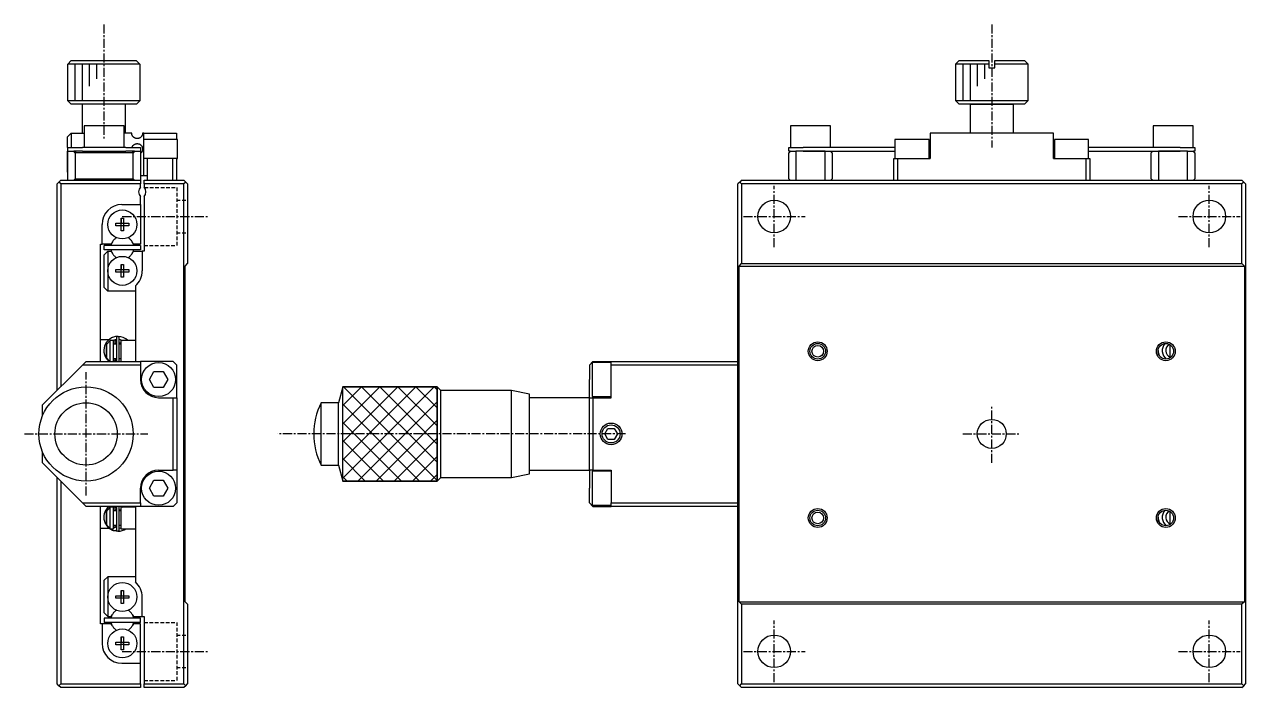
# Model space of a CAD drawing. Extents: x 10 to 386, y 10 to 240.
# Drawn here: x 217.8 to 386.2, y 100.8 to 192.2 of the extents above; entities that cross this region are included whole.
import ezdxf

# ---------------------------------------------------------------- set-up
doc = ezdxf.new("R2010")
doc.units = 0
doc.linetypes.add('CENTER', pattern=[2, 1.25, -0.25, 0.25, -0.25])
doc.linetypes.add('DASHED', pattern=[0.75, 0.5, -0.25])
doc.layers.get('0').update_dxf_attribs({"linetype": 'CONTINUOUS'})
doc.layers.add('CENTER', color=1, linetype='CENTER')

msp = doc.modelspace()

# ---------------------------------------------------------------- linework, layer by layer
at = {"color": 7, "linetype": 'CONTINUOUS'}
for p, q in [((223.716025, 186.75), (224.217813, 187.25)), ((224.217813, 187.25), (233.182186, 187.25)), ((233.182186, 187.25), (233.683974, 186.75)), ((346.655074, 187.25), (346.155074, 186.75)), ((346.655074, 187.25), (350.755074, 187.25)), ((350.755074, 187.25), (350.755074, 186.75)), ((351.555074, 187.25), (355.655074, 187.25)), ((351.555074, 186.75), (351.555074, 187.25)), ((356.155074, 186.75), (355.655074, 187.25)), ((223.699999, 186.25), (223.716025, 186.25)), ((223.699999, 186.25), (223.699999, 181.75)), ((233.683974, 186.75), (223.716025, 186.75)), ((223.716025, 186.25), (223.716025, 186.75)), ((233.683974, 186.75), (233.683974, 186.25)), ((233.683974, 186.25), (233.699999, 186.25)), ((233.699999, 181.75), (233.699999, 186.25)), ((350.755074, 186.75), (346.155074, 186.75)), ((346.155074, 186.75), (346.155074, 181.75)), ((350.755074, 186.75), (350.755074, 186.25)), ((350.755074, 186.25), (351.555074, 186.25)), ((356.155074, 186.75), (351.555074, 186.75)), ((351.555074, 186.25), (351.555074, 186.75)), ((356.155074, 181.75), (356.155074, 186.75)), ((223.699999, 181.75), (233.699999, 181.75)), ((223.699999, 181.75), (224.199999, 181.25)), ((233.199999, 181.25), (224.199999, 181.25)), ((225.699999, 181.25), (225.699999, 177.25)), ((231.699999, 177.25), (231.699999, 181.25)), ((233.199999, 181.25), (233.699999, 181.75)), ((346.155074, 181.75), (351.155074, 181.75)), ((346.155074, 181.75), (346.655074, 181.25)), ((348.155074, 181.25), (346.655074, 181.25)), ((351.155074, 181.25), (346.655074, 181.25)), ((354.155074, 181.25), (348.155074, 181.25)), ((348.155074, 181.25), (351.155074, 181.25)), ((348.155074, 181.25), (348.155074, 177.25)), ((351.155074, 181.75), (356.155074, 181.75)), ((355.655074, 181.25), (351.155074, 181.25)), ((351.155074, 181.25), (354.155074, 181.25)), ((355.655074, 181.25), (354.155074, 181.25)), ((354.155074, 177.25), (354.155074, 181.25)), ((355.655074, 181.25), (356.155074, 181.75)), ((224.2, 177.25), (223.7, 176.75)), ((224.2, 177.25), (224.2, 175.25)), ((224.2, 177.25), (225.999999, 177.25)), ((231.499999, 178.25), (225.999999, 178.25)), ((225.999999, 178.25), (225.999999, 175.25)), ((231.499999, 175.25), (231.499999, 178.25)), ((232.55, 177.25), (231.499999, 177.25)), ((232.550795, 177.215461), (232.55, 177.25)), ((232.553153, 177.18132), (232.550795, 177.215461)), ((232.557062, 177.147337), (232.553153, 177.18132)), ((232.562499, 177.113642), (232.557062, 177.147337)), ((232.568409, 177.084856), (232.562499, 177.113642)), ((232.575426, 177.056373), (232.568409, 177.084856)), ((232.583524, 177.028273), (232.575426, 177.056373)), ((232.591658, 177.003522), (232.583524, 177.028273)), ((232.600621, 176.979134), (232.591658, 177.003522)), ((232.610383, 176.955162), (232.600621, 176.979134)), ((232.621822, 176.929728), (232.610383, 176.955162)), ((232.634146, 176.904838), (232.621822, 176.929728)), ((232.647309, 176.880548), (232.634146, 176.904838)), ((232.656499, 176.864764), (232.647309, 176.880548)), ((232.666035, 176.849265), (232.656499, 176.864764)), ((232.685923, 176.819409), (232.666035, 176.849265)), ((233.926021, 176.836965), (233.899171, 176.798893)), ((233.950879, 176.877367), (233.926021, 176.836965)), ((233.971458, 176.91587), (233.950879, 176.877367)), ((233.98419, 176.94277), (233.971458, 176.91587)), ((233.996178, 176.970998), (233.98419, 176.94277)), ((234.007353, 177.000699), (233.996178, 176.970998)), ((234.015067, 177.023772), (234.007353, 177.000699)), ((234.022248, 177.047867), (234.015067, 177.023772)), ((234.026692, 177.06448), (234.022248, 177.047867)), ((234.030866, 177.081674), (234.026692, 177.06448)), ((234.034731, 177.099438), (234.030866, 177.081674)), ((234.038249, 177.11776), (234.034731, 177.099438)), ((234.041381, 177.136628), (234.038249, 177.11776)), ((234.044089, 177.156031), (234.041381, 177.136628)), ((234.04542, 177.167282), (234.044089, 177.156031)), ((234.046595, 177.178746), (234.04542, 177.167282)), ((234.047607, 177.190388), (234.046595, 177.178746)), ((234.04845, 177.20217), (234.047607, 177.190388)), ((234.049118, 177.214059), (234.04845, 177.20217)), ((234.049603, 177.226017), (234.049118, 177.214059)), ((234.049899, 177.238009), (234.049603, 177.226017)), ((234.05, 177.25), (234.049899, 177.238009)), ((234.2, 177.25), (234.05, 177.25)), ((234.2, 177.25), (238.699999, 177.25)), ((234.2, 176.35), (234.2, 177.25)), ((238.699999, 177.25), (238.699999, 176.35)), ((326.155074, 178.25), (323.405074, 178.25)), ((323.405074, 178.25), (323.405074, 175.25)), ((328.905074, 178.25), (326.155074, 178.25)), ((328.905074, 175.25), (328.905074, 178.25)), ((349.905074, 177.25), (342.655074, 177.25)), ((342.655074, 177.25), (342.655074, 173.75)), ((352.405074, 177.25), (349.905074, 177.25)), ((359.655074, 177.25), (352.405074, 177.25)), ((359.655074, 173.75), (359.655074, 177.25)), ((376.155074, 178.25), (373.405074, 178.25)), ((373.405074, 178.25), (373.405074, 175.25)), ((378.905074, 178.25), (376.155074, 178.25)), ((378.905074, 175.25), (378.905074, 178.25)), ((223.7, 175.25), (223.7, 176.75)), ((223.749999, 175.25), (223.7, 175.25)), ((223.75, 174.75), (223.75, 175.25)), ((223.75, 175.25), (225.75, 175.25)), ((231.749999, 175.25), (225.75, 175.25)), ((231.749999, 175.25), (233.749999, 175.25)), ((232.577158, 175.25), (232.584773, 175.275719)), ((232.584773, 175.275719), (232.593279, 175.301087)), ((232.593279, 175.301087), (232.602648, 175.326046)), ((232.602648, 175.326046), (232.612046, 175.348695)), ((232.612046, 175.348695), (232.622144, 175.370953)), ((232.622144, 175.370953), (232.632913, 175.392777)), ((232.632913, 175.392777), (232.645711, 175.416612)), ((232.645711, 175.416612), (232.659292, 175.439862)), ((232.659292, 175.439862), (232.673612, 175.462478)), ((232.673612, 175.462478), (232.688172, 175.483781)), ((232.707032, 176.790773), (232.685923, 176.819409)), ((232.688172, 175.483781), (232.703366, 175.504453)), ((232.703366, 175.504453), (232.719149, 175.524461)), ((232.7233, 176.770504), (232.707032, 176.790773)), ((232.719149, 175.524461), (232.741865, 175.550984)), ((232.740146, 176.750938), (232.7233, 176.770504)), ((232.757518, 176.732106), (232.740146, 176.750938)), ((232.741865, 175.550984), (232.765548, 175.576176)), ((232.77904, 176.710464), (232.757518, 176.732106)), ((232.765548, 175.576176), (232.783702, 175.594)), ((232.801215, 176.6899), (232.77904, 176.710464)), ((232.783702, 175.594), (232.802302, 175.611067)), ((232.823957, 176.670445), (232.801215, 176.6899)), ((232.802302, 175.611067), (232.821297, 175.62736)), ((232.821297, 175.62736), (232.843162, 175.64481)), ((232.85009, 176.649932), (232.823957, 176.670445)), ((232.843162, 175.64481), (232.865432, 175.66127)), ((232.876613, 176.630934), (232.85009, 176.649932)), ((232.865432, 175.66127), (232.896002, 175.681888)), ((232.903594, 176.613319), (232.876613, 176.630934)), ((232.896002, 175.681888), (232.927106, 175.700729)), ((232.930632, 176.597261), (232.903594, 176.613319)), ((232.927106, 175.700729), (232.958592, 175.717788)), ((232.957962, 176.582535), (232.930632, 176.597261)), ((232.985208, 176.569261), (232.957962, 176.582535)), ((232.958592, 175.717788), (232.982654, 175.729553)), ((232.982654, 175.729553), (233.006837, 175.74033)), ((233.012602, 176.55725), (232.985208, 176.569261)), ((233.006837, 175.74033), (233.037942, 175.752726)), ((233.039949, 176.546527), (233.012602, 176.55725)), ((233.037942, 175.752726), (233.069107, 175.763574)), ((233.068233, 176.536709), (233.039949, 176.546527)), ((233.096504, 176.528135), (233.068233, 176.536709)), ((233.069107, 175.763574), (233.100231, 175.772906)), ((233.124693, 176.520776), (233.096504, 176.528135)), ((233.100231, 175.772906), (233.138799, 175.782471)), ((233.157963, 176.513573), (233.124693, 176.520776)), ((233.138799, 175.782471), (233.177102, 175.789862)), ((233.191007, 176.507962), (233.157963, 176.513573)), ((233.177102, 175.789862), (233.21127, 175.794733)), ((233.22374, 176.503887), (233.191007, 176.507962)), ((233.21127, 175.794733), (233.245077, 175.797986)), ((233.263739, 176.500877), (233.22374, 176.503887)), ((233.245077, 175.797986), (233.278635, 175.799696)), ((233.30311, 176.500006), (233.263739, 176.500877)), ((233.278635, 175.799696), (233.32232, 175.799668)), ((233.331799, 176.500674), (233.30311, 176.500006)), ((233.32232, 175.799668), (233.36535, 175.797147)), ((233.360077, 176.50241), (233.331799, 176.500674)), ((233.396781, 176.506271), (233.360077, 176.50241)), ((233.36535, 175.797147), (233.407374, 175.792274)), ((233.432702, 176.511833), (233.396781, 176.506271)), ((233.407374, 175.792274), (233.448815, 175.785088)), ((233.467783, 176.519008), (233.432702, 176.511833)), ((233.448815, 175.785088), (233.489115, 175.775765)), ((233.518012, 176.532385), (233.467783, 176.519008)), ((233.489115, 175.775765), (233.528666, 175.764291)), ((233.566312, 176.548874), (233.518012, 176.532385)), ((233.528666, 175.764291), (233.566984, 175.75087)), ((233.611994, 176.567973), (233.566312, 176.548874)), ((233.566984, 175.75087), (233.604227, 175.735526)), ((233.604227, 175.735526), (233.649866, 175.713396)), ((233.655733, 176.589732), (233.611994, 176.567973)), ((233.649866, 175.713396), (233.693655, 175.688386)), ((233.697258, 176.613851), (233.655733, 176.589732)), ((233.693655, 175.688386), (233.735309, 175.660742)), ((233.73585, 176.639644), (233.697258, 176.613851)), ((233.735309, 175.660742), (233.775286, 175.630176)), ((233.772422, 176.66749), (233.73585, 176.639644)), ((233.749999, 175.25), (233.749999, 174.75)), ((233.807163, 176.697474), (233.772422, 176.66749)), ((233.775286, 175.630176), (233.813069, 175.597047)), ((233.839741, 176.729249), (233.807163, 176.697474)), ((233.813069, 175.597047), (233.849068, 175.560908)), ((233.870516, 176.763162), (233.839741, 176.729249)), ((233.849068, 175.560908), (233.882804, 175.522059)), ((233.899171, 176.798893), (233.870516, 176.763162)), ((233.882804, 175.522059), (233.914432, 175.480084)), ((233.914432, 175.480084), (233.933088, 175.452117)), ((233.933088, 175.452117), (233.950831, 175.42272)), ((233.950831, 175.42272), (233.967582, 175.39181)), ((233.967582, 175.39181), (233.98334, 175.359104)), ((233.98334, 175.359104), (233.990783, 175.342094)), ((233.990783, 175.342094), (233.997936, 175.324563)), ((233.997936, 175.324563), (234.007074, 175.300101)), ((234.007074, 175.300101), (234.015618, 175.274488)), ((234.015618, 175.274488), (234.023494, 175.247624)), ((234.023494, 175.247624), (234.027211, 175.233475)), ((234.027211, 175.233475), (234.030724, 175.218943)), ((234.030724, 175.218943), (234.034014, 175.20402)), ((234.034014, 175.20402), (234.036661, 175.190808)), ((234.036661, 175.190808), (234.039122, 175.177251)), ((234.039122, 175.177251), (234.041377, 175.16337)), ((234.041377, 175.16337), (234.043408, 175.14919)), ((234.043408, 175.14919), (234.045196, 175.134734)), ((238.849999, 176.35), (234.149999, 176.35)), ((234.149999, 176.35), (234.15, 173.75)), ((238.85, 173.75), (238.849999, 176.35)), ((323.155074, 174.75), (323.155074, 175.25)), ((323.155074, 175.25), (325.155074, 175.25)), ((337.805074, 175.25), (325.155074, 175.25)), ((340.155074, 176.35), (337.805074, 176.35)), ((337.805074, 176.35), (337.805074, 173.75)), ((342.505074, 176.35), (340.155074, 176.35)), ((342.505074, 173.75), (342.505074, 176.35)), ((342.655074, 175.25), (342.505074, 175.25)), ((359.805074, 175.25), (359.655074, 175.25)), ((362.155074, 176.35), (359.805074, 176.35)), ((359.805074, 176.35), (359.805074, 173.75)), ((364.505074, 176.35), (362.155074, 176.35)), ((364.505074, 173.75), (364.505074, 176.35)), ((377.155074, 175.25), (364.505074, 175.25)), ((377.155074, 175.25), (379.155074, 175.25)), ((379.155074, 175.25), (379.155074, 174.75)), ((223.7, 171.85), (223.7, 174.75)), ((223.7, 174.75), (223.749999, 174.75)), ((223.75, 170.75), (223.75, 174.75)), ((223.75, 174.75), (224.55, 174.75)), ((224.75, 174.55), (224.55, 174.75)), ((224.55, 174.75), (224.87822, 174.75)), ((224.87822, 174.75), (224.55, 174.75)), ((232.75, 174.55), (224.75, 174.55)), ((224.75, 174.55), (224.75, 170.95)), ((225.75, 174.75), (224.87822, 174.75)), ((225.75, 174.75), (231.749999, 174.75)), ((232.612613, 174.75), (231.749999, 174.75)), ((232.95, 174.75), (232.612613, 174.75)), ((232.621779, 174.75), (232.95, 174.75)), ((232.95, 174.75), (232.75, 174.55)), ((232.75, 170.95), (232.75, 174.55)), ((232.95, 174.75), (233.75, 174.75)), ((233.75, 174.75), (233.75, 170.75)), ((233.787451, 174.480006), (233.750029, 174.450022)), ((233.823917, 174.513334), (233.787451, 174.480006)), ((233.85787, 174.548717), (233.823917, 174.513334)), ((233.889732, 174.586626), (233.85787, 174.548717)), ((233.919311, 174.626971), (233.889732, 174.586626)), ((233.938003, 174.655725), (233.919311, 174.626971)), ((233.955702, 174.685921), (233.938003, 174.655725)), ((233.96899, 174.710948), (233.955702, 174.685921)), ((233.981609, 174.737089), (233.96899, 174.710948)), ((233.993515, 174.764455), (233.981609, 174.737089)), ((234.002731, 174.787946), (233.993515, 174.764455)), ((234.0114, 174.812486), (234.002731, 174.787946)), ((234.019462, 174.838166), (234.0114, 174.812486)), ((234.024201, 174.854979), (234.019462, 174.838166)), ((234.028667, 174.872387), (234.024201, 174.854979)), ((234.03282, 174.890383), (234.028667, 174.872387)), ((234.036621, 174.908964), (234.03282, 174.890383)), ((234.040032, 174.928126), (234.036621, 174.908964)), ((234.043012, 174.947864), (234.040032, 174.928126)), ((234.044638, 174.960507), (234.043012, 174.947864)), ((234.046071, 174.973411), (234.044638, 174.960507)), ((234.045196, 175.134734), (234.046723, 175.120024)), ((234.0473, 174.986533), (234.046071, 174.973411)), ((234.046723, 175.120024), (234.047694, 175.108695)), ((234.048312, 174.999828), (234.0473, 174.986533)), ((234.047694, 175.108695), (234.048499, 175.097191)), ((234.049096, 175.013254), (234.048312, 174.999828)), ((234.048499, 175.097191), (234.049134, 175.085554)), ((234.04964, 175.026766), (234.049096, 175.013254)), ((234.049134, 175.085554), (234.049596, 175.073823)), ((234.049596, 175.073823), (234.049881, 175.062039)), ((234.049906, 175.03847), (234.04964, 175.026766)), ((234.049881, 175.062039), (234.049985, 175.050241)), ((234.049985, 175.050241), (234.049906, 175.03847)), ((234.15, 173.75), (234.199999, 173.75)), ((234.2, 171.35), (234.2, 173.75)), ((234.7, 173.75), (234.2, 173.75)), ((234.7, 173.75), (234.7, 171.35)), ((238.199999, 173.75), (234.7, 173.75)), ((238.199999, 170.75), (238.199999, 173.75)), ((238.699999, 173.75), (238.199999, 173.75)), ((238.699999, 173.75), (238.699999, 170.75)), ((238.7, 173.75), (238.85, 173.75)), ((323.355074, 174.75), (323.155074, 174.55)), ((323.355074, 174.75), (323.155074, 174.75)), ((323.155074, 170.95), (323.155074, 174.55)), ((323.355074, 174.75), (324.155074, 174.75)), ((324.155074, 174.75), (324.155074, 170.75)), ((325.155074, 174.75), (324.155074, 174.75)), ((325.155074, 174.75), (324.155074, 174.75)), ((328.155074, 174.75), (325.155074, 174.75)), ((325.155074, 174.75), (328.155074, 174.75)), ((328.155074, 170.75), (328.155074, 174.75)), ((328.155074, 174.75), (337.805074, 174.75)), ((329.155074, 174.55), (328.955074, 174.75)), ((329.155074, 174.55), (329.155074, 170.95)), ((337.655074, 173.75), (342.655074, 173.75)), ((337.655074, 170.75), (337.655074, 173.75)), ((338.155074, 173.75), (338.155074, 170.75)), ((342.505074, 174.75), (342.655074, 174.75)), ((359.655074, 174.75), (359.805074, 174.75)), ((359.655074, 173.75), (364.655074, 173.75)), ((364.155074, 170.75), (364.155074, 173.75)), ((364.505074, 174.75), (374.155074, 174.75)), ((364.655074, 173.75), (364.655074, 170.75)), ((373.355074, 174.75), (373.155074, 174.55)), ((373.155074, 170.95), (373.155074, 174.55)), ((374.155074, 174.75), (374.155074, 170.75)), ((377.155074, 174.75), (374.155074, 174.75)), ((374.155074, 174.75), (377.155074, 174.75)), ((378.155074, 174.75), (377.155074, 174.75)), ((378.155074, 174.75), (377.155074, 174.75)), ((378.155074, 170.75), (378.155074, 174.75)), ((378.155074, 174.75), (378.955074, 174.75)), ((379.155074, 174.55), (378.955074, 174.75)), ((379.155074, 174.75), (378.955074, 174.75)), ((379.155074, 174.55), (379.155074, 170.95)), ((223.7, 171.85), (223.75, 171.8)), ((222.5, 170.5), (222.25, 170.25)), ((222.25, 141.75), (222.25, 170.25)), ((222.5, 170.5), (222.75, 170.75)), ((222.75, 170.25), (222.5, 170.5)), ((222.75, 170.75), (233.75, 170.75)), ((233.75, 170.25), (222.75, 170.25)), ((222.75, 170.25), (222.75, 142.25)), ((224.55, 170.75), (224.75, 170.95)), ((224.75, 170.95), (232.75, 170.95)), ((232.75, 170.95), (232.95, 170.75)), ((234.2, 171.35), (233.75, 171.35)), ((233.75, 170.75), (233.75, 170.25)), ((233.75, 169.811438), (233.75, 170.25)), ((234.7, 171.35), (234.2, 171.35)), ((234.25, 170.25), (234.25, 170.75)), ((234.25, 170.75), (239.75, 170.75)), ((234.25, 170.25), (234.25, 169.811438)), ((239.75, 170.25), (234.25, 170.25)), ((234.7, 171.35), (234.7, 170.75)), ((239.75, 170.75), (240, 170.5)), ((240, 170.5), (239.75, 170.25)), ((239.75, 101.25), (239.75, 170.25)), ((240.25, 170.25), (240, 170.5)), ((240.25, 170.25), (240.25, 159.25)), ((316.405074, 170.5), (316.155074, 170.25)), ((316.155074, 101.25), (316.155074, 170.25)), ((316.655074, 170.75), (316.405074, 170.5)), ((316.655074, 170.25), (316.405074, 170.5)), ((316.655074, 170.75), (385.655074, 170.75)), ((316.655074, 170.25), (316.655074, 159.25)), ((385.655074, 170.25), (316.655074, 170.25)), ((323.155074, 170.95), (323.355074, 170.75)), ((328.955074, 170.75), (329.155074, 170.95)), ((373.155074, 170.95), (373.355074, 170.75)), ((378.955074, 170.75), (379.155074, 170.95)), ((385.905074, 170.5), (385.655074, 170.75)), ((385.905074, 170.5), (385.655074, 170.25)), ((385.655074, 159.25), (385.655074, 170.25)), ((386.155074, 170.25), (385.905074, 170.5)), ((386.155074, 170.25), (386.155074, 101.25)), ((233.75, 167.4), (233.75, 168.488562)), ((234.25, 168.488562), (234.25, 160.95)), ((231.2, 167.4), (233.75, 167.4)), ((233.75, 167.4), (233.75, 161.95)), ((231.069999, 165.536361), (231.429999, 165.536361)), ((231.069999, 164.83), (231.069999, 165.536361)), ((231.069999, 165.536361), (231.069999, 164.83)), ((231.429999, 165.536361), (231.429999, 164.83)), ((228.45, 161.95), (228.45, 164.65)), ((230.363638, 164.47), (230.363638, 164.83)), ((230.363638, 164.83), (231.069999, 164.83)), ((231.069999, 164.47), (230.363638, 164.47)), ((231.080372, 164.819628), (231.069999, 164.83)), ((231.080372, 164.480372), (231.069999, 164.47)), ((231.069999, 163.763639), (231.069999, 164.47)), ((231.069999, 163.763639), (231.069999, 164.47)), ((231.429999, 163.763639), (231.069999, 163.763639)), ((231.080372, 164.819628), (231.419627, 164.819628)), ((231.080372, 164.480372), (231.080372, 164.819628)), ((231.419627, 164.480372), (231.080372, 164.480372)), ((231.419627, 164.819628), (231.429999, 164.83)), ((231.419627, 164.819628), (231.419627, 164.480372)), ((231.419627, 164.480372), (231.429999, 164.47)), ((231.429999, 164.83), (232.136361, 164.83)), ((231.429999, 164.47), (231.429999, 163.763639)), ((232.136361, 164.47), (231.429999, 164.47)), ((232.136361, 164.83), (232.136361, 164.47)), ((228.25, 161.95), (228.45, 161.95)), ((228.25, 145.75), (228.25, 161.95)), ((229.705588, 161.95), (228.45, 161.95)), ((228.75, 161.15), (228.75, 161.75)), ((233.75, 161.75), (228.75, 161.75)), ((229.875184, 162.24375), (229.705588, 161.95)), ((232.794411, 161.95), (232.624815, 162.24375)), ((233.75, 161.95), (232.794411, 161.95)), ((233.75, 161.75), (233.75, 161.15)), ((233.75, 161.15), (228.75, 161.15)), ((228.75, 160.45), (229.25, 160.95)), ((228.75, 155.95), (228.75, 160.45)), ((229.25, 160.95), (229.25, 158.25)), ((229.25, 160.95), (229.705588, 160.95)), ((229.705588, 160.95), (229.875184, 160.65625)), ((232.624815, 160.65625), (232.794411, 160.95)), ((232.794411, 160.95), (234, 160.95)), ((234, 160.95), (234, 158.25)), ((234.25, 160.95), (234, 160.95)), ((230.363638, 158.07), (230.363638, 158.43)), ((230.363638, 158.43), (231.069999, 158.43)), ((231.069999, 159.136361), (231.429999, 159.136361)), ((231.069999, 158.43), (231.069999, 159.136361)), ((231.069999, 159.136361), (231.069999, 158.43)), ((231.080372, 158.419628), (231.069999, 158.43)), ((231.080372, 158.419628), (231.419627, 158.419628)), ((231.080372, 158.080372), (231.080372, 158.419628)), ((231.419627, 158.419628), (231.429999, 158.43)), ((231.419627, 158.419628), (231.419627, 158.080372)), ((231.429999, 159.136361), (231.429999, 158.43)), ((231.429999, 158.43), (232.136361, 158.43)), ((232.136361, 158.43), (232.136361, 158.07)), ((239.9, 158.9), (240.25, 159.25)), ((239.9, 112.6), (239.9, 158.9)), ((316.305074, 158.9), (316.655074, 159.25)), ((316.305074, 112.6), (316.305074, 158.9)), ((316.305074, 158.9), (386.005074, 158.9)), ((316.655074, 159.25), (385.655074, 159.25)), ((385.655074, 159.25), (386.005074, 158.9)), ((386.005074, 158.9), (386.005074, 112.6)), ((229.25, 158.25), (229.25, 155.45)), ((231.069999, 158.07), (230.363638, 158.07)), ((231.080372, 158.080372), (231.069999, 158.07)), ((231.069999, 157.363639), (231.069999, 158.07)), ((231.069999, 157.363639), (231.069999, 158.07)), ((231.429999, 157.363639), (231.069999, 157.363639)), ((231.419627, 158.080372), (231.080372, 158.080372)), ((231.419627, 158.080372), (231.429999, 158.07)), ((231.429999, 158.07), (231.429999, 157.363639)), ((232.136361, 158.07), (231.429999, 158.07)), ((229.25, 155.45), (228.75, 155.95)), ((233.05, 155.45), (229.25, 155.45)), ((233.05, 156.170938), (233.05, 148.225)), ((229.39587, 148.75), (228.25, 148.75)), ((229.05, 148.066515), (229.55, 148.595683)), ((229.55, 148.65), (229.55, 148.595683)), ((230.05, 148.65), (229.55, 148.65)), ((229.55, 148.595683), (229.55, 145.75)), ((229.878525, 149.047171), (229.860567, 149.039376)), ((229.872489, 149.043794), (229.86942, 149.043246)), ((229.934303, 149.069172), (229.878106, 149.047982)), ((229.945248, 148.650064), (230.448452, 148.803543)), ((230.030252, 148.689155), (230.031754, 148.689534)), ((230.031517, 148.689423), (230.046078, 148.695203)), ((230.046078, 148.695203), (230.060344, 148.700029)), ((230.05, 145.75), (230.05, 148.65)), ((230.060344, 148.700029), (230.074841, 148.704126)), ((230.074841, 148.704126), (230.089532, 148.707481)), ((230.089532, 148.707481), (230.104378, 148.710085)), ((230.104378, 148.710085), (230.119341, 148.711929)), ((230.119341, 148.711929), (230.134383, 148.713008)), ((230.134383, 148.713008), (230.149462, 148.713318)), ((230.149462, 148.713318), (230.16454, 148.712858)), ((230.16454, 148.712858), (230.179577, 148.71163)), ((230.179577, 148.71163), (230.194533, 148.709636)), ((230.194533, 148.709636), (230.209369, 148.706883)), ((230.209369, 148.706883), (230.224046, 148.703378)), ((230.224046, 148.703378), (230.238525, 148.699131)), ((230.238525, 148.699131), (230.25277, 148.694155)), ((230.25, 148.15), (230.25, 148.6954)), ((230.448493, 148.25), (230.25, 148.25)), ((230.25277, 148.694155), (230.266743, 148.688463)), ((230.266743, 148.688463), (230.280408, 148.682072)), ((230.280408, 148.682072), (230.293732, 148.675)), ((230.293732, 148.675), (230.306681, 148.667266)), ((230.306681, 148.667266), (230.319223, 148.658893)), ((230.319223, 148.658893), (230.331326, 148.649903)), ((230.331326, 148.649903), (230.342963, 148.64032)), ((230.342963, 148.64032), (230.354105, 148.63017)), ((230.354105, 148.63017), (230.364726, 148.619481)), ((230.364726, 148.619481), (230.374801, 148.608279)), ((230.374801, 148.608279), (230.384307, 148.596594)), ((230.384307, 148.596594), (230.393222, 148.584457)), ((230.393222, 148.584457), (230.401526, 148.571897)), ((230.401526, 148.571897), (230.409202, 148.558946)), ((230.409202, 148.558946), (230.416231, 148.545636)), ((230.416231, 148.545636), (230.422599, 148.532001)), ((230.422599, 148.532001), (230.428291, 148.518073)), ((230.428291, 148.518073), (230.433297, 148.503887)), ((230.433297, 148.503887), (230.437604, 148.489476)), ((230.437604, 148.489476), (230.441204, 148.474874)), ((230.441204, 148.474874), (230.44409, 148.460118)), ((230.44409, 148.460118), (230.446256, 148.44524)), ((230.446256, 148.44524), (230.447697, 148.430278)), ((230.447697, 148.430278), (230.44841, 148.415265)), ((230.44841, 148.415265), (230.448493, 148.408228)), ((230.448493, 149.009909), (230.448493, 145.75)), ((230.838493, 145.75), (230.838493, 149.009909)), ((231.049999, 148.25), (230.838493, 148.25)), ((230.838548, 148.80322), (231.342174, 148.650087)), ((231.05, 148.65), (231.05, 145.75)), ((231.05, 148.65), (231.05, 148.15)), ((233.05, 148.65), (231.05, 148.65)), ((231.25, 148.69273), (231.25, 148.65)), ((233.05, 148.225), (233.05, 146.075)), ((229.05, 146.233485), (229.05, 148.066515)), ((229.05, 148.066515), (229.05, 146.233485)), ((230.448493, 148.15), (230.05, 148.15)), ((231.05, 148.15), (230.838493, 148.15)), ((231.05, 148.15), (231.05, 146.15)), ((231.05, 148.15), (231.05, 146.15)), ((374.087971, 147.259909), (374.087971, 147.28006)), ((375.755074, 146.333485), (375.755074, 148.041978)), ((225.749999, 145.25), (220.249999, 139.75)), ((225.749999, 145.25), (226.249999, 145.75)), ((233.749999, 145.25), (225.749999, 145.25)), ((226.249999, 145.75), (233.749999, 145.75)), ((229.506412, 145.749594), (229.05, 146.233485)), ((230.029624, 145.830224), (230.01721, 145.835612)), ((230.054302, 145.821733), (230.049973, 145.823215)), ((230.05, 146.15), (230.448493, 146.15)), ((230.068732, 145.817321), (230.054302, 145.821733)), ((230.083368, 145.813648), (230.068732, 145.817321)), ((230.098171, 145.810726), (230.083368, 145.813648)), ((230.113102, 145.808563), (230.098171, 145.810726)), ((230.128123, 145.807165), (230.113102, 145.808563)), ((230.143193, 145.806535), (230.128123, 145.807165)), ((230.158273, 145.806674), (230.143193, 145.806535)), ((230.173322, 145.807582), (230.158273, 145.806674)), ((230.188303, 145.809256), (230.173322, 145.807582)), ((230.203175, 145.811689), (230.188303, 145.809256)), ((230.2179, 145.814875), (230.203175, 145.811689)), ((230.232439, 145.818803), (230.2179, 145.814875)), ((230.246757, 145.823463), (230.232439, 145.818803)), ((230.260816, 145.828839), (230.246757, 145.823463)), ((230.25, 145.824612), (230.25, 146.15)), ((230.274582, 145.834917), (230.260816, 145.828839)), ((230.288019, 145.841679), (230.274582, 145.834917)), ((230.301096, 145.849107), (230.288019, 145.841679)), ((230.313781, 145.857179), (230.301096, 145.849107)), ((230.326043, 145.865873), (230.313781, 145.857179)), ((230.337852, 145.875168), (230.326043, 145.865873)), ((230.349182, 145.885036), (230.337852, 145.875168)), ((230.360006, 145.895454), (230.349182, 145.885036)), ((230.370299, 145.906394), (230.360006, 145.895454)), ((230.380037, 145.917828), (230.370299, 145.906394)), ((230.389199, 145.929727), (230.380037, 145.917828)), ((230.397763, 145.942062), (230.389199, 145.929727)), ((230.405712, 145.954802), (230.397763, 145.942062)), ((230.413026, 145.967916), (230.405712, 145.954802)), ((230.419691, 145.981373), (230.413026, 145.967916)), ((230.425691, 145.995139), (230.419691, 145.981373)), ((230.431013, 146.009182), (230.425691, 145.995139)), ((230.435645, 146.023468), (230.431013, 146.009182)), ((230.439578, 146.037964), (230.435645, 146.023468)), ((230.442802, 146.052636), (230.439578, 146.037964)), ((230.44531, 146.067448), (230.442802, 146.052636)), ((230.447097, 146.082366), (230.44531, 146.067448)), ((230.448159, 146.097355), (230.447097, 146.082366)), ((230.448493, 146.111589), (230.448159, 146.097355)), ((230.838493, 146.15), (231.05, 146.15)), ((231.05, 146.15), (231.05, 145.758306)), ((233.05, 146.075), (233.05, 145.75)), ((233.749999, 145.75), (233.749999, 145.25)), ((238.249999, 145.75), (233.749999, 145.75)), ((233.749999, 145.25), (233.749999, 143.25)), ((238.749999, 145.25), (238.249999, 145.75)), ((238.749999, 140.75), (238.749999, 145.25)), ((296.155074, 145.75), (295.655074, 145.25)), ((295.655074, 145.25), (295.655074, 143.25)), ((296.055074, 145.6), (296.055074, 140.9)), ((298.655074, 145.6), (296.055074, 145.6)), ((296.155074, 145.75), (298.655074, 145.75)), ((298.655074, 145.25), (298.655074, 145.75)), ((298.655074, 145.75), (316.155074, 145.75)), ((298.655074, 140.75), (298.655074, 145.25)), ((316.155074, 145.25), (298.655074, 145.25)), ((375.755074, 146.333485), (375.755074, 146.257552)), ((234.979829, 143.25), (235.614914, 144.35)), ((235.614914, 142.15), (234.979829, 143.25)), ((235.614914, 144.35), (236.885085, 144.35)), ((236.885085, 144.35), (237.52017, 143.25)), ((237.52017, 143.25), (236.885085, 142.15)), ((295.655074, 140.75), (295.655074, 143.25)), ((236.885085, 142.15), (235.614914, 142.15)), ((261.655067, 142.249999), (261.065579, 140.05)), ((261.655067, 142.249999), (274.655068, 142.249999)), ((261.655067, 129.250001), (261.655067, 142.249999)), ((274.655068, 135.750094), (274.655068, 142.249999)), ((275.15507, 141.749996), (274.655068, 142.249999)), ((274.655068, 142.249999), (274.655068, 129.250001)), ((275.15507, 135.750087), (275.15507, 141.749996)), ((284.905075, 141.749996), (275.15507, 141.749996)), ((284.905075, 135.750087), (284.905075, 141.749996)), ((287.405074, 141.249997), (284.905075, 141.749996)), ((236.249999, 140.75), (238.249999, 140.75)), ((238.249999, 130.75), (238.249999, 140.75)), ((238.249999, 140.75), (238.749999, 140.75)), ((238.749999, 140.75), (238.749999, 130.75)), ((258.655068, 135.750062), (258.655068, 140.05)), ((261.065579, 140.05), (258.655068, 140.05)), ((261.065579, 135.750062), (261.065579, 140.05)), ((287.405074, 135.750079), (287.405074, 141.249997)), ((295.655074, 140.75), (287.405074, 140.75)), ((295.655074, 130.75), (295.655074, 140.75)), ((295.655074, 140.75), (296.155074, 140.75)), ((296.055074, 140.9), (298.655074, 140.9)), ((296.155074, 140.75), (296.155074, 130.75)), ((296.155074, 140.75), (298.655074, 140.75)), ((220.249999, 138.249997), (220.249999, 139.75)), ((297.789049, 135.75), (298.222061, 136.5)), ((298.222061, 136.5), (299.088087, 136.5)), ((299.088087, 136.5), (299.521099, 135.75)), ((258.655068, 131.45), (258.655068, 135.750062)), ((261.065579, 131.45), (261.065579, 135.750062)), ((261.655067, 129.250001), (261.655067, 135.750094)), ((275.15507, 129.750004), (275.15507, 135.750087)), ((284.905075, 129.750004), (284.905075, 135.750087)), ((287.405074, 130.250003), (287.405074, 135.750079)), ((298.222061, 135), (297.789049, 135.75)), ((299.088087, 135), (298.222061, 135)), ((299.521099, 135.75), (299.088087, 135)), ((220.249999, 131.75), (220.249999, 133.250003)), ((220.249999, 131.75), (225.749999, 126.25)), ((258.655068, 131.45), (261.065579, 131.45)), ((261.065579, 131.45), (261.655067, 129.250001)), ((222.25, 101.25), (222.25, 129.75)), ((236.249999, 130.75), (238.249999, 130.75)), ((238.749999, 130.75), (238.249999, 130.75)), ((238.749999, 130.75), (238.749999, 126.25)), ((274.655068, 129.250001), (275.15507, 129.750004)), ((275.15507, 129.750004), (284.905075, 129.750004)), ((284.905075, 129.750004), (287.405074, 130.250003)), ((287.405074, 130.75), (295.655074, 130.75)), ((296.155074, 130.75), (295.655074, 130.75)), ((295.655074, 130.75), (295.655074, 128.25)), ((296.055074, 130.6), (296.055074, 125.9)), ((298.655074, 130.6), (296.055074, 130.6)), ((296.155074, 130.75), (298.655074, 130.75)), ((298.655074, 130.75), (298.655074, 126.25)), ((222.75, 129.25), (222.75, 101.25)), ((233.749999, 126.25), (233.749999, 128.25)), ((234.979829, 128.25), (235.614914, 129.35)), ((235.614914, 127.15), (234.979829, 128.25)), ((235.614914, 129.35), (236.885085, 129.35)), ((236.885085, 129.35), (237.52017, 128.25)), ((237.52017, 128.25), (236.885085, 127.15)), ((274.655068, 129.250001), (261.655067, 129.250001)), ((295.655074, 126.25), (295.655074, 128.25)), ((236.885085, 127.15), (235.614914, 127.15)), ((225.749999, 126.25), (233.749999, 126.25)), ((226.249999, 125.75), (225.749999, 126.25)), ((233.749999, 125.75), (226.249999, 125.75)), ((228.25, 109.55), (228.25, 125.75)), ((229.05, 125.066515), (229.55, 125.595683)), ((229.05, 123.233485), (229.05, 125.066515)), ((229.05, 125.066515), (229.05, 123.233485)), ((229.55, 125.65), (229.55, 125.595683)), ((230.05, 125.65), (229.55, 125.65)), ((229.55, 125.595683), (229.55, 122.704317)), ((229.945248, 125.650064), (230.197719, 125.750313)), ((230.030252, 125.689155), (230.031754, 125.689534)), ((230.031517, 125.689423), (230.046078, 125.695203)), ((230.046078, 125.695203), (230.060344, 125.700029)), ((230.05, 122.65), (230.05, 125.65)), ((230.448493, 125.15), (230.05, 125.15)), ((230.060344, 125.700029), (230.074841, 125.704126)), ((230.074841, 125.704126), (230.089532, 125.707481)), ((230.089532, 125.707481), (230.104378, 125.710085)), ((230.104378, 125.710085), (230.119341, 125.711929)), ((230.119341, 125.711929), (230.134383, 125.713008)), ((230.134383, 125.713008), (230.149462, 125.713318)), ((230.149462, 125.713318), (230.16454, 125.712858)), ((230.16454, 125.712858), (230.179577, 125.71163)), ((230.179577, 125.71163), (230.194533, 125.709636)), ((230.194533, 125.709636), (230.209369, 125.706883)), ((230.209369, 125.706883), (230.224046, 125.703378)), ((230.224046, 125.703378), (230.238525, 125.699131)), ((230.238525, 125.699131), (230.25277, 125.694155)), ((230.25, 125.15), (230.25, 125.6954)), ((230.448493, 125.25), (230.25, 125.25)), ((230.25277, 125.694155), (230.266743, 125.688463)), ((230.266743, 125.688463), (230.280408, 125.682072)), ((230.280408, 125.682072), (230.293732, 125.675)), ((230.293732, 125.675), (230.306681, 125.667266)), ((230.306681, 125.667266), (230.319223, 125.658893)), ((230.319223, 125.658893), (230.331326, 125.649903)), ((230.331326, 125.649903), (230.342963, 125.64032)), ((230.342963, 125.64032), (230.354105, 125.63017)), ((230.354105, 125.63017), (230.364726, 125.619481)), ((230.364726, 125.619481), (230.374801, 125.608279)), ((230.374801, 125.608279), (230.384307, 125.596594)), ((230.384307, 125.596594), (230.393222, 125.584457)), ((230.393222, 125.584457), (230.401526, 125.571897)), ((230.401526, 125.571897), (230.409202, 125.558946)), ((230.409202, 125.558946), (230.416231, 125.545636)), ((230.416231, 125.545636), (230.422599, 125.532001)), ((230.422599, 125.532001), (230.428291, 125.518073)), ((230.428291, 125.518073), (230.433297, 125.503887)), ((230.433297, 125.503887), (230.437604, 125.489476)), ((230.437604, 125.489476), (230.441204, 125.474874)), ((230.441204, 125.474874), (230.44409, 125.460118)), ((230.44409, 125.460118), (230.446256, 125.44524)), ((230.446256, 125.44524), (230.447697, 125.430278)), ((230.447697, 125.430278), (230.44841, 125.415265)), ((230.44841, 125.415265), (230.448493, 125.408228)), ((230.448493, 125.75), (230.448493, 122.509909)), ((230.838493, 122.509909), (230.838493, 125.75)), ((231.049999, 125.25), (230.838493, 125.25)), ((231.05, 125.15), (230.838493, 125.15)), ((231.05, 125.65), (231.05, 122.65)), ((231.05, 125.65), (231.05, 125.15)), ((233.05, 125.65), (231.05, 125.65)), ((231.05, 125.15), (231.05, 123.15)), ((231.05, 125.15), (231.05, 123.15)), ((231.089032, 125.750483), (231.342174, 125.650087)), ((231.25, 125.69273), (231.25, 125.65)), ((232.00164, 125.650481), (231.891295, 125.750167)), ((233.05, 125.75), (233.05, 125.225)), ((233.05, 125.225), (233.05, 123.075)), ((233.749999, 126.25), (233.749999, 125.75)), ((238.249999, 125.75), (233.749999, 125.75)), ((238.249999, 125.75), (238.749999, 126.25)), ((295.655074, 126.25), (296.155074, 125.75)), ((296.055074, 125.9), (298.655074, 125.9)), ((296.155074, 125.75), (298.655074, 125.75)), ((298.655074, 126.25), (316.155074, 126.25)), ((298.655074, 125.75), (298.655074, 126.25)), ((316.155074, 125.75), (298.655074, 125.75)), ((375.755074, 123.333485), (375.755074, 125.041978)), ((229.55, 122.704317), (229.05, 123.233485)), ((230.05, 123.15), (230.448493, 123.15)), ((230.25, 122.824612), (230.25, 123.15)), ((230.397763, 122.942062), (230.389199, 122.929727)), ((230.405712, 122.954802), (230.397763, 122.942062)), ((230.413026, 122.967916), (230.405712, 122.954802)), ((230.419691, 122.981373), (230.413026, 122.967916)), ((230.425691, 122.995139), (230.419691, 122.981373)), ((230.431013, 123.009182), (230.425691, 122.995139)), ((230.435645, 123.023468), (230.431013, 123.009182)), ((230.439578, 123.037964), (230.435645, 123.023468)), ((230.442802, 123.052636), (230.439578, 123.037964)), ((230.44531, 123.067448), (230.442802, 123.052636)), ((230.447097, 123.082366), (230.44531, 123.067448)), ((230.448159, 123.097355), (230.447097, 123.082366)), ((230.448493, 123.111589), (230.448159, 123.097355)), ((230.838493, 123.15), (231.05, 123.15)), ((231.05, 123.15), (231.05, 122.65)), ((233.05, 123.075), (233.05, 115.329062)), ((374.087971, 124.259909), (374.087971, 124.28006)), ((375.755074, 123.333485), (375.755074, 123.257552)), ((228.25, 122.75), (229.419533, 122.75)), ((229.55, 122.704317), (229.55, 122.65)), ((229.55, 122.65), (230.05, 122.65)), ((229.848949, 122.485601), (229.869797, 122.476419)), ((229.869229, 122.47662), (229.916355, 122.649999)), ((229.875016, 122.487767), (229.874744, 122.482261)), ((229.874744, 122.482261), (229.874999, 122.477867)), ((229.874999, 122.477867), (229.875442, 122.475637)), ((229.875814, 122.494348), (229.875016, 122.487767)), ((229.875442, 122.475637), (229.878106, 122.471835)), ((229.877132, 122.501963), (229.875814, 122.494348)), ((229.878962, 122.51056), (229.877132, 122.501963)), ((229.878106, 122.471835), (229.908282, 122.45976)), ((229.881291, 122.520082), (229.878962, 122.51056)), ((229.884105, 122.530468), (229.881291, 122.520082)), ((229.887384, 122.541648), (229.884105, 122.530468)), ((229.891107, 122.55355), (229.887384, 122.541648)), ((229.89525, 122.566094), (229.891107, 122.55355)), ((229.899786, 122.579198), (229.89525, 122.566094)), ((229.904684, 122.592775), (229.899786, 122.579198)), ((229.909912, 122.606737), (229.904684, 122.592775)), ((229.908282, 122.45976), (229.940713, 122.448578)), ((229.915435, 122.620992), (229.909912, 122.606737)), ((229.921218, 122.635444), (229.915435, 122.620992)), ((229.927223, 122.65), (229.921218, 122.635444)), ((229.926509, 122.45292), (230.616343, 122.316191)), ((229.940713, 122.448578), (229.973653, 122.439033)), ((229.973653, 122.439033), (230.007019, 122.431148)), ((230.007019, 122.431148), (230.04073, 122.42494)), ((230.029624, 122.830224), (230.01721, 122.835612)), ((230.04073, 122.42494), (230.074702, 122.420425)), ((230.054302, 122.821733), (230.049973, 122.823215)), ((230.068732, 122.817321), (230.054302, 122.821733)), ((230.083368, 122.813648), (230.068732, 122.817321)), ((230.074702, 122.420425), (230.108853, 122.417614)), ((230.098171, 122.810726), (230.083368, 122.813648)), ((230.113102, 122.808563), (230.098171, 122.810726)), ((230.108853, 122.417614), (230.143099, 122.416513)), ((230.128123, 122.807165), (230.113102, 122.808563)), ((230.143193, 122.806535), (230.128123, 122.807165)), ((230.143099, 122.416513), (230.177356, 122.417124)), ((230.158273, 122.806674), (230.143193, 122.806535)), ((230.173322, 122.807582), (230.158273, 122.806674)), ((230.188303, 122.809256), (230.173322, 122.807582)), ((230.177356, 122.417124), (230.211541, 122.419446)), ((230.203175, 122.811689), (230.188303, 122.809256)), ((230.2179, 122.814875), (230.203175, 122.811689)), ((230.211541, 122.419446), (230.24557, 122.423474)), ((230.232439, 122.818803), (230.2179, 122.814875)), ((230.246757, 122.823463), (230.232439, 122.818803)), ((230.24557, 122.423474), (230.27936, 122.429196)), ((230.260816, 122.828839), (230.246757, 122.823463)), ((230.274582, 122.834917), (230.260816, 122.828839)), ((230.288019, 122.841679), (230.274582, 122.834917)), ((230.27936, 122.429196), (230.312828, 122.4366)), ((230.301096, 122.849107), (230.288019, 122.841679)), ((230.313781, 122.857179), (230.301096, 122.849107)), ((230.312828, 122.4366), (230.345893, 122.445667)), ((230.326043, 122.865873), (230.313781, 122.857179)), ((230.337852, 122.875168), (230.326043, 122.865873)), ((230.349182, 122.885036), (230.337852, 122.875168)), ((230.345893, 122.445667), (230.378473, 122.456377)), ((230.360006, 122.895454), (230.349182, 122.885036)), ((230.370299, 122.906394), (230.360006, 122.895454)), ((230.380037, 122.917828), (230.370299, 122.906394)), ((230.378473, 122.456377), (230.410488, 122.468702)), ((230.389199, 122.929727), (230.380037, 122.917828)), ((230.410488, 122.468702), (230.441861, 122.482613)), ((230.441861, 122.482613), (230.450009, 122.486538)), ((231.050099, 122.758323), (230.838515, 122.716281)), ((231.05, 122.65), (233.05, 122.65)), ((228.75, 115.55), (229.25, 116.05)), ((228.75, 111.05), (228.75, 115.55)), ((229.25, 116.05), (229.25, 113.25)), ((233.05, 116.05), (229.25, 116.05)), ((229.25, 113.25), (229.25, 110.55)), ((230.363638, 113.07), (230.363638, 113.43)), ((230.363638, 113.43), (231.069999, 113.43)), ((231.069999, 113.07), (230.363638, 113.07)), ((231.069999, 114.136361), (231.429999, 114.136361)), ((231.069999, 113.43), (231.069999, 114.136361)), ((231.069999, 114.136361), (231.069999, 113.43)), ((231.080372, 113.419628), (231.069999, 113.43)), ((231.080372, 113.080372), (231.069999, 113.07)), ((231.069999, 112.363639), (231.069999, 113.07)), ((231.069999, 112.363639), (231.069999, 113.07)), ((231.080372, 113.419628), (231.419627, 113.419628)), ((231.080372, 113.080372), (231.080372, 113.419628)), ((231.419627, 113.080372), (231.080372, 113.080372)), ((231.419627, 113.419628), (231.429999, 113.43)), ((231.419627, 113.419628), (231.419627, 113.080372)), ((231.419627, 113.080372), (231.429999, 113.07)), ((231.429999, 114.136361), (231.429999, 113.43)), ((231.429999, 113.43), (232.136361, 113.43)), ((231.429999, 113.07), (231.429999, 112.363639)), ((232.136361, 113.07), (231.429999, 113.07)), ((232.136361, 113.43), (232.136361, 113.07)), ((234, 110.55), (234, 113.25)), ((231.429999, 112.363639), (231.069999, 112.363639)), ((240.25, 112.25), (239.9, 112.6)), ((240.25, 112.25), (240.25, 101.25)), ((316.655074, 112.25), (316.305074, 112.6)), ((316.305074, 112.6), (386.005074, 112.6)), ((316.655074, 112.25), (316.655074, 101.25)), ((385.655074, 112.25), (316.655074, 112.25)), ((386.005074, 112.6), (385.655074, 112.25)), ((385.655074, 101.25), (385.655074, 112.25)), ((228.45, 109.55), (228.25, 109.55)), ((228.45, 109.55), (228.45, 106.85)), ((229.705588, 109.55), (228.45, 109.55)), ((229.25, 110.55), (228.75, 111.05)), ((228.75, 110.35), (228.75, 109.75)), ((233.75, 110.35), (228.75, 110.35)), ((233.75, 109.75), (228.75, 109.75)), ((229.25, 110.55), (229.705588, 110.55)), ((229.705588, 110.55), (229.875184, 110.84375)), ((229.875184, 109.25625), (229.705588, 109.55)), ((232.624815, 110.84375), (232.794411, 110.55)), ((232.794411, 109.55), (232.624815, 109.25625)), ((232.794411, 110.55), (234, 110.55)), ((233.75, 109.55), (232.794411, 109.55)), ((233.75, 109.75), (233.75, 110.35)), ((233.75, 104.1), (233.75, 109.55)), ((234, 110.55), (234.25, 110.55)), ((234.25, 110.55), (234.25, 101.25)), ((230.363638, 106.67), (230.363638, 107.03)), ((230.363638, 107.03), (231.069999, 107.03)), ((231.069999, 106.67), (230.363638, 106.67)), ((231.069999, 107.736361), (231.429999, 107.736361)), ((231.069999, 107.03), (231.069999, 107.736361)), ((231.069999, 107.736361), (231.069999, 107.03)), ((231.080372, 107.019628), (231.069999, 107.03)), ((231.080372, 106.680372), (231.069999, 106.67)), ((231.069999, 105.963639), (231.069999, 106.67)), ((231.069999, 105.963639), (231.069999, 106.67)), ((231.080372, 107.019628), (231.419627, 107.019628)), ((231.080372, 106.680372), (231.080372, 107.019628)), ((231.419627, 106.680372), (231.080372, 106.680372)), ((231.419627, 107.019628), (231.429999, 107.03)), ((231.419627, 107.019628), (231.419627, 106.680372)), ((231.419627, 106.680372), (231.429999, 106.67)), ((231.429999, 107.736361), (231.429999, 107.03)), ((231.429999, 107.03), (232.136361, 107.03)), ((231.429999, 106.67), (231.429999, 105.963639)), ((232.136361, 106.67), (231.429999, 106.67)), ((232.136361, 107.03), (232.136361, 106.67)), ((231.429999, 105.963639), (231.069999, 105.963639)), ((231.2, 104.1), (233.75, 104.1)), ((233.75, 101.25), (233.75, 104.1)), ((222.5, 101), (222.25, 101.25)), ((222.5, 101), (222.75, 101.25)), ((222.75, 101.25), (233.75, 101.25)), ((233.75, 101.25), (233.75, 100.75)), ((234.25, 101.25), (239.75, 101.25)), ((234.25, 100.75), (234.25, 101.25)), ((239.75, 101.25), (240, 101)), ((240, 101), (240.25, 101.25)), ((316.155074, 101.25), (316.405074, 101)), ((316.405074, 101), (316.655074, 101.25)), ((316.655074, 101.25), (385.655074, 101.25)), ((385.655074, 101.25), (385.905074, 101)), ((385.905074, 101), (386.155074, 101.25)), ((222.75, 100.75), (222.5, 101)), ((233.75, 100.75), (222.75, 100.75)), ((239.75, 100.75), (234.25, 100.75)), ((240, 101), (239.75, 100.75)), ((316.405074, 101), (316.655074, 100.75)), ((385.655074, 100.75), (316.655074, 100.75)), ((385.655074, 100.75), (385.905074, 101))]:
    msp.add_line(p, q, dxfattribs=at)
at = {"color": 3, "linetype": 'CONTINUOUS'}
for p, q in [((224.699999, 186.75), (224.699999, 181.75)), ((225.699999, 186.75), (225.699999, 181.75)), ((226.699999, 186.75), (226.699999, 183.75)), ((227.699999, 186.75), (227.699999, 184.75)), ((347.155074, 186.75), (347.155074, 181.75)), ((348.155074, 186.75), (348.155074, 181.75)), ((349.155074, 186.75), (349.155074, 183.75)), ((350.155074, 186.75), (350.155074, 184.75)), ((261.655067, 135.750094), (261.655067, 142.249999)), ((274.655068, 142.249999), (261.655067, 142.249999)), ((261.655067, 142.155067), (261.749999, 142.249999)), ((261.655067, 139.655067), (264.249999, 142.249999)), ((261.655067, 137.155067), (266.749999, 142.249999)), ((261.655067, 134.655067), (269.249999, 142.249999)), ((261.655067, 132.155067), (271.749999, 142.249999)), ((261.655067, 129.655067), (274.249999, 142.249999)), ((261.750001, 142.249999), (274.655068, 129.344932)), ((264.250001, 142.249999), (274.655068, 131.844932)), ((266.750001, 142.249999), (274.655068, 134.344932)), ((269.250001, 142.249999), (274.655068, 136.844932)), ((271.750001, 142.249999), (274.655068, 139.344932)), ((274.250001, 142.249999), (274.655068, 141.844932)), ((261.655067, 139.844933), (272.249999, 129.250001)), ((263.750001, 129.250001), (274.655068, 140.155068)), ((261.655067, 137.344933), (269.749999, 129.250001)), ((266.250001, 129.250001), (274.655068, 137.655068)), ((261.655067, 134.844933), (267.249999, 129.250001)), ((268.750001, 129.250001), (274.655068, 135.155068)), ((274.655068, 129.250001), (274.655068, 135.750094)), ((261.655067, 132.344933), (264.749999, 129.250001)), ((271.250001, 129.250001), (274.655068, 132.655068)), ((261.655067, 129.844933), (262.249999, 129.250001)), ((273.750001, 129.250001), (274.655068, 130.155068)), ((261.655067, 129.250001), (274.655068, 129.250001))]:
    msp.add_line(p, q, dxfattribs=at)
at = {"color": 3, "linetype": 'DASHED'}
for p, q in [((234.3, 169.75), (238.75, 169.75)), ((238.75, 169.75), (238.75, 161.75)), ((238.75, 168), (240.25, 168)), ((238.75, 163.5), (240.25, 163.5)), ((234.25, 161.75), (238.75, 161.75)), ((234.25, 109.75), (238.75, 109.75)), ((238.75, 109.75), (238.75, 101.75)), ((238.75, 108), (240.25, 108)), ((238.75, 103.5), (240.25, 103.5)), ((234.25, 101.75), (238.75, 101.75))]:
    msp.add_line(p, q, dxfattribs=at)
at = {"color": 7, "linetype": 'CONTINUOUS'}
for centre, radius in [((321.155074, 165.75), 2.25), ((381.155074, 165.75), 2.25), ((231.249999, 164.65), 2), ((231.249999, 158.25), 2), ((327.155074, 147.15), 1.075), ((375.155074, 147.15), 1.075), ((327.155074, 147.15), 0.8), ((236.25, 143.25), 2.35), ((226.25, 135.75), 6.499999), ((226.25, 135.75), 4.3), ((298.655074, 135.75), 1.25), ((351.155074, 135.75), 2), ((236.25, 128.25), 2.35), ((327.155074, 124.15), 1.075), ((327.155074, 124.15), 0.8), ((375.155074, 124.15), 1.075), ((231.249999, 113.25), 2), ((231.249999, 106.85), 2), ((321.155074, 105.75), 2.25), ((381.155074, 105.75), 2.25)]:
    msp.add_circle(centre, radius, dxfattribs=at)
at = {"color": 3, "linetype": 'CONTINUOUS'}
for centre, radius in [((327.155074, 147.15), 1.3), ((375.155074, 147.15), 1.3), ((298.655074, 135.75), 1.5), ((327.155074, 124.15), 1.3), ((375.155074, 124.15), 1.3)]:
    msp.add_circle(centre, radius, dxfattribs=at)
at = {"color": 7, "linetype": 'CONTINUOUS'}
for centre, radius, start, end in [((234.5, 169.15), 1, 138.590378, 221.409622), ((233.5, 169.15), 1, 318.590378, 41.409622), ((231.2, 164.65), 2.75, 90, 180), ((231.25, 161.449999), 1.5875, 150, 169.10691), ((231.25, 161.45), 1.5875, 135, 150), ((231.365, 161.33519), 1.75, 121.886504, 135.004406), ((231.25, 161.449999), 1.5875, 120.433182, 134.999974), ((231.25, 161.449999), 1.5875, 45.000026, 59.566818), ((231.135, 161.33519), 1.75, 44.995594, 58.113496), ((231.25, 161.45), 1.5875, 30, 45), ((231.25, 161.449999), 1.5875, 10.89309, 30), ((231.25, 161.449999), 1.5875, 190.893016, 209.999969), ((231.25, 161.45), 1.5875, 210, 225), ((231.25, 161.449999), 1.5875, 224.999974, 239.566737), ((231.365, 161.56481), 1.75, 224.995594, 238.113496), ((231.25, 161.449999), 1.5875, 300.433263, 315.000026), ((231.135, 161.56481), 1.75, 301.886504, 315.004406), ((231.25, 161.45), 1.5875, 315, 330), ((231.25, 161.449999), 1.5875, 330, 349.106984), ((231.25, 158.25), 2.75, 310.885193, 0), ((230.643488, 147.259993), 1.943855, 90.710437, 230.971851), ((230.643493, 149.009909), 0.195, 0, 180), ((230.644753, 147.263319), 1.940453, 45.632122, 89.301655), ((376.155074, 147.25), 1.5, 139.975526, 231.44566), ((375.642971, 147.259909), 1.555, 180, 206.176853), ((376.155074, 147.25), 1, 120.865526, 246.421822), ((236.249999, 143.25), 2.5, 180, 270), ((267.400068, 135.749998), 9.745001, 153.816202, 206.183785), ((236.249999, 128.25), 2.5, 90, 180), ((230.643462, 124.259859), 1.944032, 129.94094, 246.822779), ((376.155074, 124.25), 1.5, 139.975526, 231.44566), ((376.155074, 124.25), 1, 120.865526, 246.421822), ((375.642971, 124.259909), 1.555, 180, 206.176853), ((230.643493, 122.509909), 0.195, 180, 0), ((230.641584, 124.266624), 1.950705, 270.710984, 304.007692), ((231.25, 113.25), 2.75, 0, 49.114807), ((231.25, 110.05), 1.5875, 135, 150), ((231.25, 110.050001), 1.5875, 120.433263, 135.000026), ((231.365, 109.93519), 1.75, 121.886504, 135.004406), ((231.25, 110.050001), 1.5875, 44.999974, 59.566737), ((231.135, 109.93519), 1.75, 44.995594, 58.113496), ((231.25, 110.05), 1.5875, 30, 45), ((231.25, 110.050001), 1.5875, 150.000031, 169.106984), ((231.25, 110.050001), 1.5875, 190.89309, 210), ((231.25, 110.050001), 1.5875, 10.893016, 30), ((231.25, 110.050001), 1.5875, 330, 349.10691), ((231.25, 110.05), 1.5875, 210, 225), ((231.365, 110.16481), 1.75, 224.995594, 238.113496), ((231.25, 110.050001), 1.5875, 225.000026, 239.566818), ((231.25, 110.050001), 1.5875, 300.433182, 315.094867), ((231.135, 110.16481), 1.75, 301.886504, 315.090487), ((231.25, 110.05), 1.5875, 315.094892, 330), ((231.2, 106.85), 2.75, 180, 270)]:
    msp.add_arc(centre, radius, start, end, dxfattribs=at)
at = {"layer": 'CENTER', "color": 1, "linetype": 'CENTER'}
for p, q in [((228.699999, 192.25), (228.699999, 176.25)), ((351.155074, 192.25), (351.155074, 175.25)), ((321.155074, 161.5), (321.155074, 170)), ((381.155074, 161.5), (381.155074, 170)), ((231.25, 165.75), (243.25, 165.75)), ((316.905074, 165.75), (325.405074, 165.75)), ((376.905074, 165.75), (385.405074, 165.75)), ((226.25, 127.250001), (226.25, 144.249999)), ((351.155074, 131.75), (351.155074, 139.75)), ((217.750001, 135.75), (234.749999, 135.75)), ((300.655074, 135.75), (252.655067, 135.75)), ((347.155074, 135.75), (355.155074, 135.75)), ((321.155074, 101.5), (321.155074, 110)), ((381.155074, 101.5), (381.155074, 110)), ((231.25, 105.75), (243.25, 105.75)), ((316.905074, 105.75), (325.405074, 105.75)), ((376.905074, 105.75), (385.405074, 105.75))]:
    msp.add_line(p, q, dxfattribs=at)

doc.saveas('drawing.dxf')
